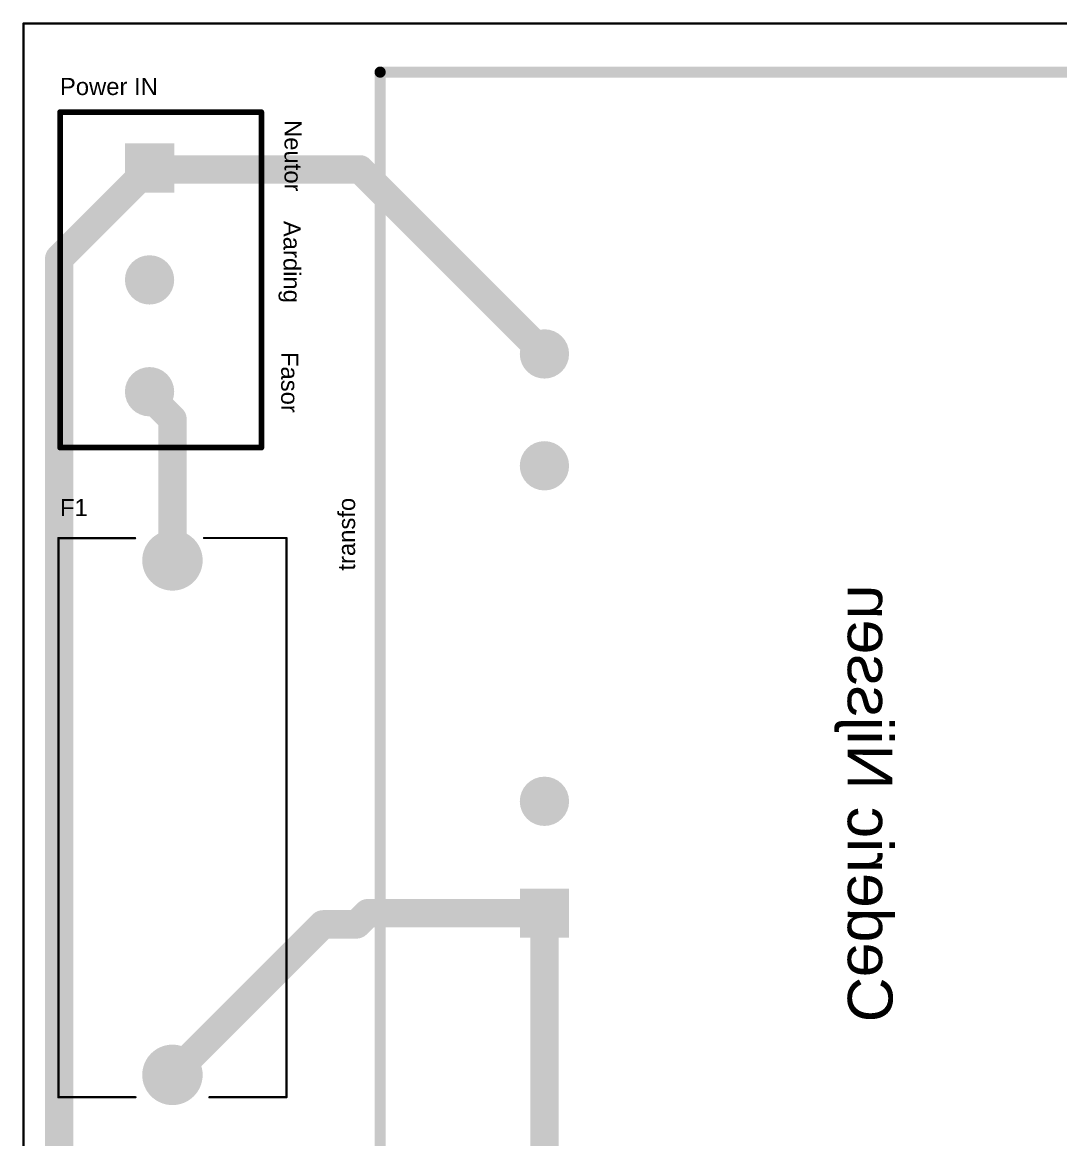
# Model space of a CAD drawing. Header units: millimetres. Extents: x 1.01 to 4.67, y 1.28 to 5.
# Drawn here: x 1.013 to 2.841, y 3.038 to 5.005 of the extents above; entities that cross this region are included whole.
import ezdxf

# ---------------------------------------------------------------- set-up
doc = ezdxf.new("R2010")
doc.units = ezdxf.units.MM
doc.header["$MEASUREMENT"] = 0
for name, color, linetype in [('BottomLayer', 5, 'Continuous'), ('BottomOverlay', 54, 'Continuous'), ('BottomSolder', 6, 'Continuous'), ('Mechanical1', 6, 'Continuous'), ('MultiLayer', 9, 'Continuous'), ('PadHoleLayer', 156, 'Continuous'), ('TopLayer', 1, 'Continuous'), ('TopOverlay', 2, 'Continuous'), ('TopSolder', 216, 'Continuous')]:
    doc.layers.add(name, color=color, linetype=linetype)
doc.styles.add('Arial', font='arial.ttf', dxfattribs={"height": 0.2})

# ---------------------------------------------------------------- blocks, each defined once
blk = doc.blocks.new('TRANSFO_7')
at = {"layer": 'BottomLayer'}
blk.add_hatch(color=5, dxfattribs=at).paths.add_polyline_path([(-0.0394, 1.122), (0.0394, 1.122), (0.0394, 1.0433), (-0.0394, 1.0433)])
h = blk.add_hatch(color=5, dxfattribs=at)
edge = h.paths.add_edge_path()
edge.add_arc((0.1969, 1.0827), 0.0394, 0, 360)
h = blk.add_hatch(color=5, dxfattribs=at)
edge = h.paths.add_edge_path()
edge.add_arc((0.7874, 1.0827), 0.0394, 0, 360)
h = blk.add_hatch(color=5, dxfattribs=at)
edge = h.paths.add_edge_path()
edge.add_arc((0.9843, 1.0827), 0.0394, 0, 360)
at = {"layer": 'BottomSolder'}
blk.add_hatch(color=6, dxfattribs=at).paths.add_polyline_path([(-0.0434, 1.126), (0.0434, 1.126), (0.0434, 1.0393), (-0.0434, 1.0393)])
h = blk.add_hatch(color=6, dxfattribs=at)
edge = h.paths.add_edge_path()
edge.add_arc((0.1969, 1.0827), 0.0434, 0, 360)
h = blk.add_hatch(color=6, dxfattribs=at)
edge = h.paths.add_edge_path()
edge.add_arc((0.7874, 1.0827), 0.0434, 0, 360)
h = blk.add_hatch(color=6, dxfattribs=at)
edge = h.paths.add_edge_path()
edge.add_arc((0.9843, 1.0827), 0.0434, 0, 360)
at = {"layer": 'MultiLayer'}
blk.add_hatch(color=9, dxfattribs=at).paths.add_polyline_path([(-0.0394, 1.122), (0.0394, 1.122), (0.0394, 1.0433), (-0.0394, 1.0433)])
h = blk.add_hatch(color=9, dxfattribs=at)
edge = h.paths.add_edge_path()
edge.add_arc((0.1969, 1.0827), 0.0394, 0, 360)
h = blk.add_hatch(color=9, dxfattribs=at)
edge = h.paths.add_edge_path()
edge.add_arc((0.7874, 1.0827), 0.0394, 0, 360)
h = blk.add_hatch(color=9, dxfattribs=at)
edge = h.paths.add_edge_path()
edge.add_arc((0.9843, 1.0827), 0.0394, 0, 360)
at = {"layer": 'PadHoleLayer'}
h = blk.add_hatch(color=156, dxfattribs=at)
edge = h.paths.add_edge_path()
edge.add_arc((0, 1.0827), 0.0197, 0, 360)
h = blk.add_hatch(color=156, dxfattribs=at)
edge = h.paths.add_edge_path()
edge.add_arc((0.1969, 1.0827), 0.0197, 0, 360)
h = blk.add_hatch(color=156, dxfattribs=at)
edge = h.paths.add_edge_path()
edge.add_arc((0.7874, 1.0827), 0.0197, 0, 360)
h = blk.add_hatch(color=156, dxfattribs=at)
edge = h.paths.add_edge_path()
edge.add_arc((0.9843, 1.0827), 0.0197, 0, 360)
at = {"layer": 'TopLayer'}
blk.add_hatch(color=1, dxfattribs=at).paths.add_polyline_path([(-0.0394, 1.122), (0.0394, 1.122), (0.0394, 1.0433), (-0.0394, 1.0433)])
h = blk.add_hatch(color=1, dxfattribs=at)
edge = h.paths.add_edge_path()
edge.add_arc((0.1969, 1.0827), 0.0394, 0, 360)
h = blk.add_hatch(color=1, dxfattribs=at)
edge = h.paths.add_edge_path()
edge.add_arc((0.7874, 1.0827), 0.0394, 0, 360)
h = blk.add_hatch(color=1, dxfattribs=at)
edge = h.paths.add_edge_path()
edge.add_arc((0.9843, 1.0827), 0.0394, 0, 360)
at = {"layer": 'TopSolder'}
blk.add_hatch(color=216, dxfattribs=at).paths.add_polyline_path([(-0.0434, 1.126), (0.0434, 1.126), (0.0434, 1.0393), (-0.0434, 1.0393)])
h = blk.add_hatch(color=216, dxfattribs=at)
edge = h.paths.add_edge_path()
edge.add_arc((0.1969, 1.0827), 0.0434, 0, 360)
h = blk.add_hatch(color=216, dxfattribs=at)
edge = h.paths.add_edge_path()
edge.add_arc((0.7874, 1.0827), 0.0434, 0, 360)
h = blk.add_hatch(color=216, dxfattribs=at)
edge = h.paths.add_edge_path()
edge.add_arc((0.9843, 1.0827), 0.0434, 0, 360)
at = {"layer": 'TopOverlay', "const_width": 0.0197}
for points in [[(-0.4961, 1.372), (1.4803, 1.372)], [(1.4803, 1.372), (1.4803, -0.2894)]]:
    blk.add_lwpolyline(points, dxfattribs=at)
at = {"layer": 'TopOverlay', "const_width": 0.00984}
blk.add_lwpolyline([(1.4754, 1.372, 1), (1.4852, 1.372, 1)], format="xyb", close=True, dxfattribs=at)
blk.add_lwpolyline([(1.4754, 1.372, 1), (1.4852, 1.372, 1)], format="xyb", close=True, dxfattribs=at)
blk = doc.blocks.new('HEADER_3_27')
at = {"layer": 'BottomLayer'}
blk.add_hatch(color=5, dxfattribs=at).paths.add_polyline_path([(-0.0394, 0.0394), (0.0394, 0.0394), (0.0394, -0.0394), (-0.0394, -0.0394)])
h = blk.add_hatch(color=5, dxfattribs=at)
edge = h.paths.add_edge_path()
edge.add_arc((0.1969, 0), 0.0394, 0, 360)
h = blk.add_hatch(color=5, dxfattribs=at)
edge = h.paths.add_edge_path()
edge.add_arc((0.3937, 0), 0.0394, 0, 360)
at = {"layer": 'BottomSolder'}
blk.add_hatch(color=6, dxfattribs=at).paths.add_polyline_path([(-0.0434, 0.0434), (0.0434, 0.0434), (0.0434, -0.0434), (-0.0434, -0.0434)])
h = blk.add_hatch(color=6, dxfattribs=at)
edge = h.paths.add_edge_path()
edge.add_arc((0.1969, 0), 0.0434, 0, 360)
h = blk.add_hatch(color=6, dxfattribs=at)
edge = h.paths.add_edge_path()
edge.add_arc((0.3937, 0), 0.0434, 0, 360)
at = {"layer": 'MultiLayer'}
blk.add_hatch(color=9, dxfattribs=at).paths.add_polyline_path([(-0.0394, 0.0394), (0.0394, 0.0394), (0.0394, -0.0394), (-0.0394, -0.0394)])
h = blk.add_hatch(color=9, dxfattribs=at)
edge = h.paths.add_edge_path()
edge.add_arc((0.1969, 0), 0.0394, 0, 360)
h = blk.add_hatch(color=9, dxfattribs=at)
edge = h.paths.add_edge_path()
edge.add_arc((0.3937, 0), 0.0394, 0, 360)
at = {"layer": 'PadHoleLayer'}
blk.add_hatch(color=156, dxfattribs=at).paths.add_polyline_path([(-0.0217, 0.0217), (0.0217, 0.0217), (0.0217, -0.0217), (-0.0217, -0.0217)])
h = blk.add_hatch(color=156, dxfattribs=at)
edge = h.paths.add_edge_path()
edge.add_arc((0.1969, 0), 0.0217, 0, 360)
h = blk.add_hatch(color=156, dxfattribs=at)
edge = h.paths.add_edge_path()
edge.add_arc((0.3937, 0), 0.0217, 0, 360)
at = {"layer": 'TopLayer'}
blk.add_hatch(color=1, dxfattribs=at).paths.add_polyline_path([(-0.0394, 0.0394), (0.0394, 0.0394), (0.0394, -0.0394), (-0.0394, -0.0394)])
h = blk.add_hatch(color=1, dxfattribs=at)
edge = h.paths.add_edge_path()
edge.add_arc((0.1969, 0), 0.0394, 0, 360)
h = blk.add_hatch(color=1, dxfattribs=at)
edge = h.paths.add_edge_path()
edge.add_arc((0.3937, 0), 0.0394, 0, 360)
at = {"layer": 'TopSolder'}
blk.add_hatch(color=216, dxfattribs=at).paths.add_polyline_path([(-0.0434, 0.0434), (0.0434, 0.0434), (0.0434, -0.0434), (-0.0434, -0.0434)])
h = blk.add_hatch(color=216, dxfattribs=at)
edge = h.paths.add_edge_path()
edge.add_arc((0.1969, 0), 0.0434, 0, 360)
h = blk.add_hatch(color=216, dxfattribs=at)
edge = h.paths.add_edge_path()
edge.add_arc((0.3937, 0), 0.0434, 0, 360)
at = {"layer": 'TopOverlay', "const_width": 0.01}
for points in [[(0.4921, 0.1969), (-0.0984, 0.1969)], [(-0.0984, -0.1575), (-0.0984, 0.1969)], [(0.4921, -0.1575), (0.4921, 0.1969)], [(0.4921, -0.1575), (-0.0984, -0.1575)]]:
    blk.add_lwpolyline(points, dxfattribs=at)
at = {"layer": 'TopOverlay', "const_width": 0.005}
for points in [[(-0.1009, 0.1969, 1), (-0.0959, 0.1969, 1)], [(-0.1009, 0.1969, 1), (-0.0959, 0.1969, 1)], [(0.4896, 0.1969, 1), (0.4946, 0.1969, 1)], [(0.4896, 0.1969, 1), (0.4946, 0.1969, 1)], [(-0.1009, -0.1575, 1), (-0.0959, -0.1575, 1)], [(-0.1009, -0.1575, 1), (-0.0959, -0.1575, 1)], [(0.4896, -0.1575, 1), (0.4946, -0.1575, 1)], [(0.4896, -0.1575, 1), (0.4946, -0.1575, 1)]]:
    blk.add_lwpolyline(points, format="xyb", close=True, dxfattribs=at)
blk = doc.blocks.new('FLUSE_HOLDER_30')
at = {"layer": 'BottomLayer'}
h = blk.add_hatch(color=5, dxfattribs=at)
edge = h.paths.add_edge_path()
edge.add_arc((0, 0), 0.0492, 0, 360)
h = blk.add_hatch(color=5, dxfattribs=at)
edge = h.paths.add_edge_path()
edge.add_arc((0.9055, 0), 0.0492, 0, 360)
at = {"layer": 'BottomSolder'}
h = blk.add_hatch(color=6, dxfattribs=at)
edge = h.paths.add_edge_path()
edge.add_arc((0, 0), 0.0532, 0, 360)
h = blk.add_hatch(color=6, dxfattribs=at)
edge = h.paths.add_edge_path()
edge.add_arc((0.9055, 0), 0.0532, 0, 360)
at = {"layer": 'MultiLayer'}
h = blk.add_hatch(color=9, dxfattribs=at)
edge = h.paths.add_edge_path()
edge.add_arc((0, 0), 0.0492, 0, 360)
h = blk.add_hatch(color=9, dxfattribs=at)
edge = h.paths.add_edge_path()
edge.add_arc((0.9055, 0), 0.0492, 0, 360)
at = {"layer": 'PadHoleLayer'}
h = blk.add_hatch(color=156, dxfattribs=at)
edge = h.paths.add_edge_path()
edge.add_arc((0, 0), 0.0295, 0, 360)
h = blk.add_hatch(color=156, dxfattribs=at)
edge = h.paths.add_edge_path()
edge.add_arc((0.9055, 0), 0.0295, 0, 360)
at = {"layer": 'TopLayer'}
h = blk.add_hatch(color=1, dxfattribs=at)
edge = h.paths.add_edge_path()
edge.add_arc((0, 0), 0.0492, 0, 360)
h = blk.add_hatch(color=1, dxfattribs=at)
edge = h.paths.add_edge_path()
edge.add_arc((0.9055, 0), 0.0492, 0, 360)
at = {"layer": 'TopSolder'}
h = blk.add_hatch(color=216, dxfattribs=at)
edge = h.paths.add_edge_path()
edge.add_arc((0, 0), 0.0532, 0, 360)
h = blk.add_hatch(color=216, dxfattribs=at)
edge = h.paths.add_edge_path()
edge.add_arc((0.9055, 0), 0.0532, 0, 360)
at = {"layer": 'TopOverlay', "const_width": 0.00394}
for points in [[(0.9449, 0.2008), (-0.0394, 0.2008)], [(-0.0394, 0.0556), (-0.0394, 0.2008)], [(0.9449, 0.0651), (0.9449, 0.2008)], [(-0.0392, -0.2008), (-0.0392, -0.0658)], [(0.9449, -0.2008), (0.9449, -0.0651)], [(-0.0392, -0.2008), (-0.0394, -0.2006)], [(0.9449, -0.2008), (-0.0392, -0.2008)]]:
    blk.add_lwpolyline(points, dxfattribs=at)
at = {"layer": 'TopOverlay', "const_width": 0.00197}
for points in [[(-0.0404, 0.2008, 1), (-0.0384, 0.2008, 1)], [(-0.0404, 0.2008, 1), (-0.0384, 0.2008, 1)], [(0.9439, 0.2008, 1), (0.9459, 0.2008, 1)], [(0.9439, 0.2008, 1), (0.9459, 0.2008, 1)], [(0.9439, 0.0651, 1), (0.9459, 0.0651, 1)], [(-0.0404, 0.0556, 1), (-0.0384, 0.0556, 1)], [(-0.0402, -0.0658, 1), (-0.0382, -0.0658, 1)], [(0.9439, -0.0651, 1), (0.9459, -0.0651, 1)], [(-0.0404, -0.2006, 1), (-0.0384, -0.2006, 1)], [(-0.0402, -0.2008, 1), (-0.0382, -0.2008, 1)], [(-0.0402, -0.2008, 1), (-0.0382, -0.2008, 1)], [(-0.0402, -0.2008, 1), (-0.0382, -0.2008, 1)], [(0.9439, -0.2008, 1), (0.9459, -0.2008, 1)], [(0.9439, -0.2008, 1), (0.9459, -0.2008, 1)]]:
    blk.add_lwpolyline(points, format="xyb", close=True, dxfattribs=at)

msp = doc.modelspace()

# ---------------------------------------------------------------- linework, layer by layer
at = {"layer": 'BottomLayer', "const_width": 0.05}
for points in [[(1.0778, 4.5894), (1.2368, 4.7485)], [(1.2368, 4.7485), (1.2393, 4.7461)], [(1.2393, 4.7461), (1.6073, 4.7461)], [(1.6073, 4.7461), (1.9321, 4.4213)], [(1.0778, 2.8466), (1.0778, 4.5894)], [(1.2368, 4.347), (1.2368, 4.3548)], [(1.2368, 4.347), (1.2771, 4.3067)], [(1.2771, 4.0579), (1.2771, 4.3067)], [(1.6014, 3.4173), (1.6211, 3.437)], [(1.6211, 3.437), (1.9321, 3.437)], [(1.9321, 2.848), (1.9321, 3.437)], [(1.2771, 3.1523), (1.5421, 3.4173)], [(1.5421, 3.4173), (1.6014, 3.4173)]]:
    msp.add_lwpolyline(points, dxfattribs=at)
at = {"layer": 'BottomLayer', "const_width": 0.025}
for points in [[(1.2243, 4.7485, 1), (1.2493, 4.7485, 1)], [(1.2243, 4.7485, 1), (1.2493, 4.7485, 1)], [(1.2268, 4.7461, 1), (1.2518, 4.7461, 1)], [(1.2268, 4.7461, 1), (1.2518, 4.7461, 1)], [(1.5948, 4.7461, 1), (1.6198, 4.7461, 1)], [(1.5948, 4.7461, 1), (1.6198, 4.7461, 1)], [(1.0653, 4.5894, 1), (1.0903, 4.5894, 1)], [(1.0653, 4.5894, 1), (1.0903, 4.5894, 1)], [(1.9196, 4.4213, 1), (1.9446, 4.4213, 1)], [(1.2243, 4.3548, 1), (1.2493, 4.3548, 1)], [(1.2243, 4.347, 1), (1.2493, 4.347, 1)], [(1.2243, 4.347, 1), (1.2493, 4.347, 1)], [(1.2646, 4.3067, 1), (1.2896, 4.3067, 1)], [(1.2646, 4.3067, 1), (1.2896, 4.3067, 1)], [(1.2646, 4.0579, 1), (1.2896, 4.0579, 1)], [(1.6086, 3.437, 1), (1.6336, 3.437, 1)], [(1.6086, 3.437, 1), (1.6336, 3.437, 1)], [(1.9196, 3.437, 1), (1.9446, 3.437, 1)], [(1.9196, 3.437, 1), (1.9446, 3.437, 1)], [(1.5296, 3.4173, 1), (1.5546, 3.4173, 1)], [(1.5296, 3.4173, 1), (1.5546, 3.4173, 1)], [(1.5889, 3.4173, 1), (1.6139, 3.4173, 1)], [(1.5889, 3.4173, 1), (1.6139, 3.4173, 1)], [(1.2646, 3.1523, 1), (1.2896, 3.1523, 1)]]:
    msp.add_lwpolyline(points, format="xyb", close=True, dxfattribs=at)
at = {"layer": 'Mechanical1', "const_width": 0.00394}
for points in [[(1.0148, 1.2795), (1.0148, 5.003)], [(1.0148, 5.003), (4.6673, 5.003)]]:
    msp.add_lwpolyline(points, dxfattribs=at)
at = {"layer": 'Mechanical1', "const_width": 0.00197}
msp.add_lwpolyline([(1.0138, 5.003, 1), (1.0157, 5.003, 1)], format="xyb", close=True, dxfattribs=at)
msp.add_lwpolyline([(1.0138, 5.003, 1), (1.0157, 5.003, 1)], format="xyb", close=True, dxfattribs=at)

# ---------------------------------------------------------------- block references
for name, p, rotation in [('TRANSFO_7', (3.0148, 3.437), 90), ('HEADER_3_27', (1.2368, 4.7485), 270), ('FLUSE_HOLDER_30', (1.2771, 4.0579), 270)]:
    msp.add_blockref(name, p, dxfattribs=dict(rotation=rotation))

# ---------------------------------------------------------------- texts
at = {"layer": 'BottomOverlay', "style": 'Arial', "text_generation_flag": 2}
msp.add_text('Cederic Nijssen', height=0.07874, rotation=270, dxfattribs=at).set_placement((2.4662, 3.2449))
at = {"layer": 'TopOverlay', "style": 'Arial'}
for s, p in [('Power IN', (1.079, 4.877)), ('F1', (1.079, 4.136))]:
    msp.add_text(s, height=0.03, dxfattribs=at).set_placement(p)
for s, rotation, p in [('Neutor', 270, (1.4745, 4.8329)), ('Aarding', 270, (1.4727, 4.6555)), ('Fasor', 270, (1.4686, 4.4248)), ('transfo', 90, (1.5987, 4.0399))]:
    msp.add_text(s, height=0.03, rotation=rotation, dxfattribs=at).set_placement(p)

doc.saveas('drawing.dxf')
